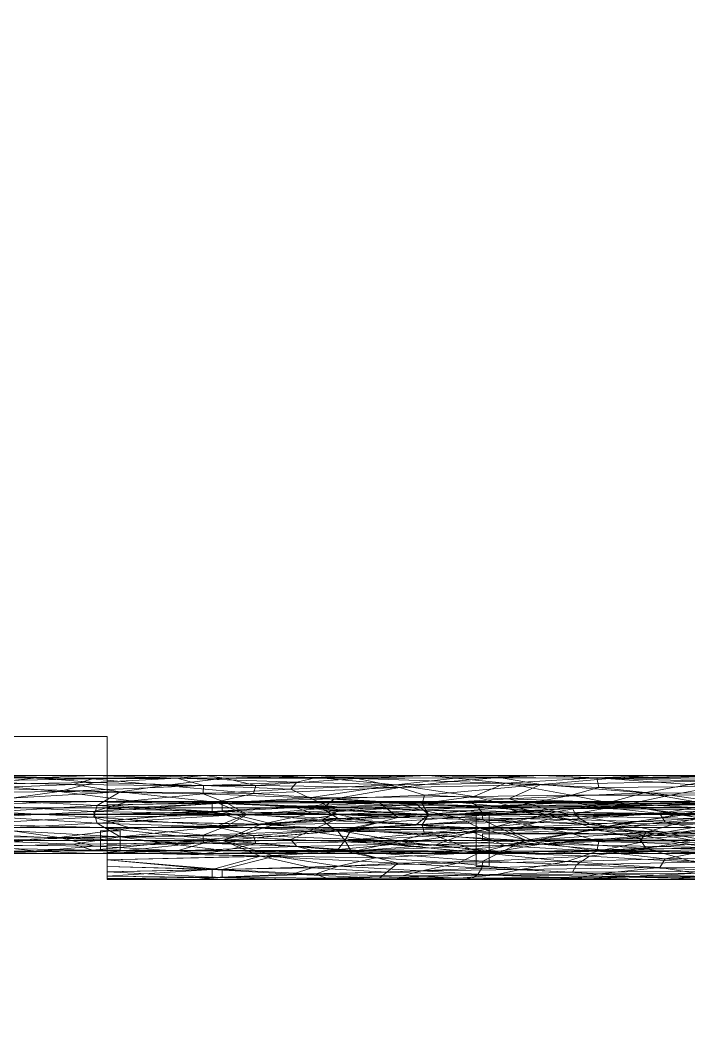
# Model space of a CAD drawing. Header units: inches. Extents: x -2369 to 1860, y -2231 to 2192.
# Drawn here: x -322.95 to -297.23, y -56.1 to -17.18 of the extents above; entities that cross this region are included whole.
import ezdxf

# ---------------------------------------------------------------- set-up
doc = ezdxf.new("R2010")
doc.units = ezdxf.units.IN
doc.header["$MEASUREMENT"] = 0
for name, color, linetype, lineweight in [('A-FLOR', 192, 'Continuous', 13), ('A-FLOR-HRAL', 11, 'Continuous', 9), ('A-ROOF', 132, 'Continuous', 13), ('A-WALL', 113, 'Continuous', 13), ('C-TOPO', 7, 'Continuous', 9)]:
    doc.layers.add(name, color=color, linetype=linetype, lineweight=lineweight)

# ---------------------------------------------------------------- blocks, each defined once
blk = doc.blocks.new('Railing - 2_ 8_-381593-_3D_')
at = {"layer": 'A-FLOR-HRAL', "transparency": 33554496}
mesh = blk.add_polyface(dxfattribs=at)
corners = [(0.007, -16), (0.007, -16, 23.5), (0.007, 16, 23.5), (0.007, 16)]
mesh.append_faces([[corners[k] for k in face] for face in [(0, 1, 2, 3)]])
mesh = blk.add_polyface(dxfattribs=at)
corners = [(0.257, 16), (0.007, 16), (0.007, 16, 23.5), (0.257, 16, 23.5)]
mesh.append_faces([[corners[k] for k in face] for face in [(0, 1, 2, 3)]])
mesh = blk.add_polyface(dxfattribs=at)
corners = [(0.257, 16, 23.5), (0.007, 16, 23.5), (0.007, -16, 23.5), (0.257, -16, 23.5)]
mesh.append_faces([[corners[k] for k in face] for face in [(0, 1, 2, 3)]])
mesh = blk.add_polyface(dxfattribs=at)
corners = [(0.257, -16), (0.007, -16), (0.007, 16), (0.257, 16)]
mesh.append_faces([[corners[k] for k in face] for face in [(0, 1, 2, 3)]])
mesh = blk.add_polyface(dxfattribs=at)
corners = [(0.257, 16, 23.5), (0.257, -16, 23.5), (0.257, -16), (0.257, 16)]
mesh.append_faces([[corners[k] for k in face] for face in [(0, 1, 2, 3)]])
blk = doc.blocks.new('Railing - Railing-381476-_3D_')
at = {"rotation": 90}
blk.add_blockref('Railing - 2_ 8_-381593-_3D_', (-309.611, -47.735, 181), dxfattribs=at)
at = {"layer": 'A-FLOR-HRAL'}
mesh = blk.add_polyface(dxfattribs=at)
corners = [(-367.611, -48.235, 209.5), (-91.611, -48.235, 209.5), (-91.611, -47.235, 209.5), (-367.611, -47.235, 209.5)]
mesh.append_faces([[corners[k] for k in face] for face in [(0, 1, 2, 3)]])
mesh = blk.add_polyface(dxfattribs=at)
corners = [(-367.611, -47.235, 209.5), (-91.611, -47.235, 209.5), (-91.611, -47.235, 208.5), (-367.611, -47.235, 208.5)]
mesh.append_faces([[corners[k] for k in face] for face in [(0, 1, 2, 3)]])
mesh = blk.add_polyface(dxfattribs=at)
corners = [(-367.611, -47.235, 208.5), (-91.611, -47.235, 208.5), (-91.611, -48.235, 208.5), (-367.611, -48.235, 208.5)]
mesh.append_faces([[corners[k] for k in face] for face in [(0, 1, 2, 3)]])
mesh = blk.add_polyface(dxfattribs=at)
corners = [(-367.611, -48.235, 205.5), (-91.611, -48.235, 205.5), (-91.611, -47.235, 205.5), (-367.611, -47.235, 205.5)]
mesh.append_faces([[corners[k] for k in face] for face in [(0, 1, 2, 3)]])
mesh = blk.add_polyface(dxfattribs=at)
corners = [(-367.611, -47.235, 205.5), (-91.611, -47.235, 205.5), (-91.611, -47.235, 204.5), (-367.611, -47.235, 204.5)]
mesh.append_faces([[corners[k] for k in face] for face in [(0, 1, 2, 3)]])
mesh = blk.add_polyface(dxfattribs=at)
corners = [(-367.611, -47.235, 204.5), (-91.611, -47.235, 204.5), (-91.611, -48.235, 204.5), (-367.611, -48.235, 204.5)]
mesh.append_faces([[corners[k] for k in face] for face in [(0, 1, 2, 3)]])
mesh = blk.add_polyface(dxfattribs=at)
corners = [(-367.611, -48.235, 208.5), (-91.611, -48.235, 208.5), (-91.611, -48.235, 209.5), (-367.611, -48.235, 209.5)]
mesh.append_faces([[corners[k] for k in face] for face in [(0, 1, 2, 3)]])
mesh = blk.add_polyface(dxfattribs=at)
corners = [(-367.611, -48.235, 204.5), (-91.611, -48.235, 204.5), (-91.611, -48.235, 205.5), (-367.611, -48.235, 205.5)]
mesh.append_faces([[corners[k] for k in face] for face in [(0, 1, 2, 3)]])
blk = doc.blocks.new('Top Rail Type - Top Rail_Internal_-381580-_3D_')
at = {"layer": 'A-FLOR-HRAL'}
mesh = blk.add_polyface(dxfattribs=at)
corners = [(-324.449, -48.3, 211.958), (-319.109, -48.601, 212.081), (-324.486, -48.739, 212.164), (-321.459, -46.848, 212.093), (-318.68, -47.21, 211.946), (-325.043, -47.359, 211.911), (-322.33, -46.321, 212.624), (-324.486, -46.235, 213), (-320.174, -46.235, 213), (-319.99, -48.075, 211.904), (-315.425, -48.206, 211.932), (-320.127, -47.626, 211.878), (-324.009, -47.83, 211.877), (-326.211, -46.916, 212.057), (-324.551, -46.568, 212.293), (-328.799, -46.318, 212.63), (-320.899, -48.883, 212.276), (-317.414, -48.842, 212.241), (-324.486, -49.235, 213), (-326.642, -49.181, 212.703), (-320.174, -49.105, 212.543), (-320.099, -46.51, 212.35), (-315.9, -46.624, 212.244), (-316.913, -46.335, 212.595), (-315.861, -46.235, 213), (-315.915, -46.942, 212.045), (-328.513, -48.009, 211.894), (-315.086, -49.124, 212.576), (-315.861, -49.235, 213), (-328.893, -47.562, 211.882), (-314.249, -47.721, 211.875), (-320.174, -49.235, 213), (-325.829, -49.008, 212.405), (-328.264, -48.813, 212.218), (-327.596, -48.505, 212.035), (-315.012, -47.285, 211.927)]
mesh.append_faces([[corners[k] for k in face] for face in [(0, 1, 2), (3, 4, 5), (1, 9, 10), (11, 12, 5), (3, 13, 14), (15, 7, 6), (16, 1, 17), (18, 19, 20), (3, 21, 22), (21, 6, 23), (14, 6, 21), (6, 8, 23), (15, 6, 14), (14, 21, 3), (22, 21, 23), (5, 13, 3), (25, 4, 3), (12, 0, 26), (20, 27, 28), (1, 0, 9), (2, 1, 16), (9, 0, 12), (9, 12, 11), (29, 5, 12), (9, 11, 30), (4, 11, 5), (32, 16, 20), (19, 32, 20), (2, 32, 33), (0, 2, 34), (22, 25, 3), (4, 35, 11), (2, 16, 32), (17, 27, 20), (20, 16, 17)]], dxfattribs={"vtx0": -1, "vtx1": -1, "vtx2": -1})
mesh.append_faces([[corners[k] for k in face] for face in [(6, 7, 8)]], dxfattribs={"vtx0": -1, "vtx2": -1})
mesh.append_faces([[corners[k] for k in face] for face in [(20, 28, 31, 18)]], dxfattribs={"vtx0": -1, "vtx3": -1})
mesh.append_faces([[corners[k] for k in face] for face in [(8, 24, 23)]], dxfattribs={"vtx1": -1, "vtx2": -1})
mesh = blk.add_polyface(dxfattribs=at)
corners = [(-324.009, -47.64, 214.123), (-319.99, -47.394, 214.096), (-324.449, -47.169, 214.042), (-321.459, -48.621, 213.907), (-318.68, -48.259, 214.054), (-325.043, -48.11, 214.089), (-322.33, -49.148, 213.376), (-324.486, -49.235, 213), (-320.174, -49.235, 213), (-319.109, -46.869, 213.919), (-315.425, -47.264, 214.068), (-320.127, -47.844, 214.122), (-326.211, -48.553, 213.943), (-324.551, -48.901, 213.707), (-328.799, -49.151, 213.37), (-317.414, -46.627, 213.759), (-320.899, -46.586, 213.724), (-324.486, -46.235, 213), (-326.642, -46.288, 213.297), (-320.174, -46.364, 213.457), (-320.099, -48.959, 213.65), (-315.9, -48.846, 213.756), (-316.913, -49.134, 213.405), (-315.861, -49.235, 213), (-315.915, -48.528, 213.955), (-328.513, -47.461, 214.106), (-315.086, -46.345, 213.424), (-315.861, -46.235, 213), (-324.486, -46.73, 213.836), (-328.893, -47.908, 214.118), (-314.249, -47.749, 214.125), (-320.174, -46.235, 213), (-325.829, -46.462, 213.595), (-328.264, -46.657, 213.782), (-327.596, -46.964, 213.965), (-315.012, -48.185, 214.073)]
mesh.append_faces([[corners[k] for k in face] for face in [(0, 1, 2), (3, 4, 5), (9, 1, 10), (11, 0, 5), (3, 12, 13), (14, 7, 6), (9, 15, 16), (17, 18, 19), (3, 20, 21), (20, 6, 22), (13, 6, 20), (6, 8, 22), (14, 6, 13), (13, 20, 3), (21, 20, 22), (5, 12, 3), (24, 4, 3), (0, 2, 25), (19, 26, 27), (9, 2, 1), (28, 9, 16), (28, 2, 9), (1, 0, 11), (29, 5, 0), (1, 11, 30), (4, 11, 5), (32, 16, 19), (18, 32, 19), (28, 32, 33), (2, 28, 34), (21, 24, 3), (4, 35, 11), (28, 16, 32), (15, 26, 19), (19, 16, 15)]], dxfattribs={"vtx0": -1, "vtx1": -1, "vtx2": -1})
mesh.append_faces([[corners[k] for k in face] for face in [(6, 7, 8)]], dxfattribs={"vtx0": -1, "vtx2": -1})
mesh.append_faces([[corners[k] for k in face] for face in [(19, 27, 31, 17)]], dxfattribs={"vtx0": -1, "vtx3": -1})
mesh.append_faces([[corners[k] for k in face] for face in [(8, 23, 22)]], dxfattribs={"vtx1": -1, "vtx2": -1})
mesh = blk.add_polyface(dxfattribs=at)
corners = [(-311.836, -47.093, 211.983), (-315.915, -46.942, 212.045), (-312.539, -46.763, 212.143), (-312.311, -46.497, 212.365), (-308.504, -46.592, 212.271), (-311.549, -46.235, 213), (-307.236, -46.235, 213), (-311.549, -46.311, 212.646), (-315.861, -46.235, 213), (-315.012, -47.285, 211.927), (-311.336, -47.962, 211.888), (-310.715, -47.58, 211.881), (-307.236, -47.735, 211.875), (-309.978, -49.122, 212.571), (-311.549, -49.235, 213), (-315.086, -49.124, 212.576), (-313.882, -48.852, 212.249), (-305.503, -47.046, 212.001), (-315.9, -46.624, 212.244), (-316.913, -46.335, 212.595), (-306.204, -46.335, 212.596), (-314.249, -47.721, 211.875), (-320.127, -47.626, 211.878), (-310.857, -48.331, 211.968), (-315.425, -48.206, 211.932), (-308.347, -48.768, 212.185), (-313.978, -48.544, 212.053), (-317.414, -48.842, 212.241), (-315.861, -49.235, 213), (-307.705, -47.346, 211.913), (-319.99, -48.075, 211.904), (-307.483, -48.136, 211.916), (-319.109, -48.601, 212.081), (-318.68, -47.21, 211.946), (-307.393, -48.48, 212.024), (-307.236, -49.235, 213)]
mesh.append_faces([[corners[k] for k in face] for face in [(28, 15, 14)]], dxfattribs={"vtx0": -1, "vtx1": -1})
mesh.append_faces([[corners[k] for k in face] for face in [(0, 1, 2), (2, 3, 4), (3, 7, 4), (1, 0, 9), (10, 11, 12), (13, 14, 15), (16, 13, 15), (0, 4, 17), (3, 18, 19), (4, 7, 20), (8, 7, 19), (9, 21, 22), (23, 24, 10), (10, 24, 21), (25, 26, 23), (16, 25, 13), (27, 16, 15), (11, 9, 0), (29, 11, 0), (21, 11, 10), (30, 21, 24), (31, 23, 10), (24, 23, 26), (26, 27, 32), (24, 26, 32), (16, 26, 25), (7, 3, 19), (18, 3, 2), (18, 2, 1), (0, 2, 4), (9, 33, 1), (21, 9, 11), (12, 31, 10), (25, 23, 34), (16, 27, 26)]], dxfattribs={"vtx0": -1, "vtx1": -1, "vtx2": -1})
mesh.append_faces([[corners[k] for k in face] for face in [(13, 35, 14)]], dxfattribs={"vtx0": -1, "vtx2": -1})
mesh.append_faces([[corners[k] for k in face] for face in [(5, 6, 7, 8)]], dxfattribs={"vtx1": -1, "vtx2": -1})
mesh = blk.add_polyface(dxfattribs=at)
corners = [(-311.836, -48.377, 214.017), (-315.915, -48.528, 213.955), (-312.539, -48.706, 213.857), (-312.311, -48.973, 213.635), (-308.504, -48.877, 213.729), (-311.549, -49.235, 213), (-307.236, -49.235, 213), (-311.549, -49.158, 213.354), (-315.861, -49.235, 213), (-310.857, -47.139, 214.032), (-307.393, -46.989, 213.976), (-308.347, -46.701, 213.815), (-315.012, -48.185, 214.073), (-311.336, -47.507, 214.112), (-310.715, -47.889, 214.119), (-307.236, -47.735, 214.125), (-309.978, -46.348, 213.429), (-311.549, -46.235, 213), (-315.086, -46.345, 213.424), (-313.882, -46.618, 213.751), (-305.503, -48.424, 213.999), (-315.9, -48.846, 213.756), (-316.913, -49.134, 213.405), (-306.204, -49.135, 213.404), (-314.249, -47.749, 214.125), (-320.127, -47.844, 214.122), (-315.425, -47.264, 214.068), (-313.978, -46.925, 213.947), (-317.414, -46.627, 213.759), (-307.705, -48.123, 214.087), (-319.99, -47.394, 214.096), (-307.483, -47.333, 214.084), (-319.109, -46.869, 213.919), (-318.68, -48.259, 214.054), (-315.861, -46.235, 213), (-307.236, -46.235, 213)]
mesh.append_faces([[corners[k] for k in face] for face in [(34, 18, 17)]], dxfattribs={"vtx0": -1, "vtx1": -1})
mesh.append_faces([[corners[k] for k in face] for face in [(0, 1, 2), (2, 3, 4), (9, 10, 11), (3, 7, 4), (1, 0, 12), (13, 14, 15), (16, 17, 18), (16, 18, 19), (0, 4, 20), (3, 21, 22), (4, 7, 23), (8, 7, 22), (12, 24, 25), (9, 26, 13), (13, 26, 24), (11, 27, 9), (19, 11, 16), (28, 19, 18), (14, 12, 0), (29, 14, 0), (24, 14, 13), (30, 24, 26), (31, 9, 13), (26, 9, 27), (27, 28, 32), (26, 27, 32), (19, 27, 11), (7, 3, 22), (21, 3, 2), (21, 2, 1), (0, 2, 4), (12, 33, 1), (24, 12, 14), (15, 31, 13), (19, 28, 27)]], dxfattribs={"vtx0": -1, "vtx1": -1, "vtx2": -1})
mesh.append_faces([[corners[k] for k in face] for face in [(16, 35, 17)]], dxfattribs={"vtx0": -1, "vtx2": -1})
mesh.append_faces([[corners[k] for k in face] for face in [(5, 6, 7, 8)]], dxfattribs={"vtx1": -1, "vtx2": -1})
mesh = blk.add_polyface(dxfattribs=at)
corners = [(-302.321, -47.832, 211.877), (-300.3, -48.197, 211.93), (-304.15, -48.337, 211.97), (-306.408, -48.995, 212.39), (-304.523, -49.152, 212.632), (-309.978, -49.122, 212.571), (-307.483, -48.136, 211.916), (-302.924, -48.882, 212.275), (-307.393, -48.48, 212.024), (-306.204, -46.335, 212.596), (-302.924, -46.235, 213), (-300.767, -46.324, 212.617), (-311.549, -46.311, 212.646), (-307.236, -46.235, 213), (-301.74, -47, 212.019), (-305.503, -47.046, 212.001), (-304.273, -46.529, 212.331), (-303.995, -47.431, 211.898), (-299.798, -47.386, 211.906), (-307.236, -47.735, 211.875), (-310.715, -47.58, 211.881), (-307.705, -47.346, 211.913), (-298.945, -48.56, 212.061), (-297.467, -47.706, 211.875), (-300.278, -49.117, 212.563), (-308.504, -46.592, 212.271), (-298.611, -46.235, 213), (-307.236, -49.235, 213), (-298.611, -49.235, 213), (-302.924, -49.235, 213), (-308.347, -48.768, 212.185), (-300.682, -46.696, 212.188), (-297.946, -46.992, 212.023), (-311.836, -47.093, 211.983), (-310.857, -48.331, 211.968)]
mesh.append_faces([[corners[k] for k in face] for face in [(26, 11, 10)]], dxfattribs={"vtx0": -1, "vtx1": -1})
mesh.append_faces([[corners[k] for k in face] for face in [(0, 1, 2), (3, 4, 5), (0, 2, 6), (4, 3, 7), (2, 8, 6), (9, 10, 11), (9, 12, 13), (14, 15, 16), (9, 11, 16), (17, 18, 0), (19, 20, 21), (7, 2, 22), (1, 0, 23), (19, 21, 17), (4, 7, 24), (9, 16, 25), (2, 7, 8), (4, 27, 5), (3, 30, 7), (25, 16, 15), (31, 16, 11), (31, 32, 14), (17, 14, 18), (19, 0, 6), (1, 22, 2), (31, 14, 16), (17, 15, 14), (15, 17, 21), (17, 0, 19), (21, 33, 15), (24, 29, 4), (6, 8, 34), (30, 8, 7), (30, 3, 5)]], dxfattribs={"vtx0": -1, "vtx1": -1, "vtx2": -1})
mesh.append_faces([[corners[k] for k in face] for face in [(9, 13, 10)]], dxfattribs={"vtx0": -1, "vtx2": -1})
mesh.append_faces([[corners[k] for k in face] for face in [(28, 29, 24), (29, 27, 4)]], dxfattribs={"vtx1": -1, "vtx2": -1})
mesh = blk.add_polyface(dxfattribs=at)
corners = [(-302.321, -47.637, 214.123), (-300.3, -47.272, 214.07), (-304.15, -47.132, 214.03), (-306.408, -46.474, 213.61), (-304.523, -46.317, 213.368), (-309.978, -46.348, 213.429), (-302.924, -46.587, 213.725), (-307.393, -46.989, 213.976), (-307.483, -47.333, 214.084), (-306.204, -49.135, 213.404), (-302.924, -49.235, 213), (-300.767, -49.145, 213.383), (-311.549, -49.158, 213.354), (-307.236, -49.235, 213), (-301.74, -48.469, 213.981), (-305.503, -48.424, 213.999), (-304.273, -48.941, 213.669), (-303.995, -48.038, 214.102), (-299.798, -48.083, 214.094), (-307.236, -47.735, 214.125), (-310.715, -47.889, 214.119), (-307.705, -48.123, 214.087), (-298.945, -46.909, 213.939), (-297.467, -47.763, 214.125), (-300.278, -46.352, 213.437), (-308.504, -48.877, 213.729), (-298.611, -49.235, 213), (-307.236, -46.235, 213), (-298.611, -46.235, 213), (-302.924, -46.235, 213), (-308.347, -46.701, 213.815), (-300.682, -48.773, 213.812), (-297.946, -48.477, 213.977), (-311.836, -48.377, 214.017), (-310.857, -47.139, 214.032)]
mesh.append_faces([[corners[k] for k in face] for face in [(26, 11, 10)]], dxfattribs={"vtx0": -1, "vtx1": -1})
mesh.append_faces([[corners[k] for k in face] for face in [(0, 1, 2), (3, 4, 5), (4, 3, 6), (2, 7, 8), (9, 10, 11), (9, 12, 13), (14, 15, 16), (9, 11, 16), (17, 18, 0), (19, 20, 21), (6, 2, 22), (1, 0, 23), (19, 21, 17), (4, 6, 24), (9, 16, 25), (2, 6, 7), (4, 27, 5), (3, 30, 6), (25, 16, 15), (31, 16, 11), (31, 32, 14), (17, 14, 18), (19, 0, 8), (1, 22, 2), (31, 14, 16), (17, 15, 14), (15, 17, 21), (17, 0, 19), (21, 33, 15), (24, 29, 4), (2, 8, 0), (8, 7, 34), (30, 7, 6), (30, 3, 5)]], dxfattribs={"vtx0": -1, "vtx1": -1, "vtx2": -1})
mesh.append_faces([[corners[k] for k in face] for face in [(9, 13, 10)]], dxfattribs={"vtx0": -1, "vtx2": -1})
mesh.append_faces([[corners[k] for k in face] for face in [(28, 29, 24), (29, 27, 4)]], dxfattribs={"vtx1": -1, "vtx2": -1})
mesh = blk.add_polyface(dxfattribs=at)
corners = [(-293.445, -46.97, 212.032), (-296.127, -46.656, 212.218), (-291.559, -46.626, 212.242), (-295.364, -47.37, 211.909), (-292.524, -47.721, 211.875), (-297.467, -47.706, 211.875), (-289.709, -46.382, 212.514), (-294.299, -46.402, 212.484), (-289.986, -48.91, 212.301), (-296.52, -49.013, 212.412), (-293.276, -48.549, 212.055), (-297.946, -46.992, 212.023), (-300.682, -46.696, 212.188), (-294.299, -46.235, 213), (-289.986, -46.235, 213), (-292.644, -46.277, 212.734), (-296.455, -46.277, 212.734), (-302.321, -47.832, 211.877), (-299.798, -47.386, 211.906), (-296.142, -48.083, 211.906), (-291.956, -48.153, 211.92), (-298.945, -48.56, 212.061), (-301.74, -47, 212.019), (-302.924, -48.882, 212.275), (-293.26, -49.113, 212.556), (-296.455, -49.186, 212.716), (-300.767, -46.324, 212.617), (-300.278, -49.117, 212.563), (-298.611, -49.235, 213), (-290.971, -47.307, 211.922), (-298.611, -46.235, 213), (-289.986, -49.235, 213), (-294.299, -49.235, 213), (-300.3, -48.197, 211.93)]
mesh.append_faces([[corners[k] for k in face] for face in [(0, 1, 2), (3, 4, 5), (6, 2, 7), (8, 9, 10), (1, 11, 12), (5, 17, 18), (19, 4, 20), (19, 10, 21), (11, 18, 22), (23, 21, 9), (9, 24, 25), (21, 10, 9), (16, 15, 7), (1, 12, 26), (27, 25, 28), (3, 29, 4), (3, 11, 0), (29, 3, 0), (18, 3, 5), (7, 2, 1), (7, 1, 26), (18, 11, 3), (11, 1, 0), (16, 26, 30), (16, 7, 26), (15, 6, 7), (19, 5, 4), (19, 20, 10), (9, 8, 24), (9, 25, 27), (9, 27, 23), (25, 24, 32), (33, 19, 21), (19, 33, 5)]], dxfattribs={"vtx0": -1, "vtx1": -1, "vtx2": -1})
mesh.append_faces([[corners[k] for k in face] for face in [(24, 31, 32), (25, 32, 28)]], dxfattribs={"vtx0": -1, "vtx2": -1})
mesh.append_faces([[corners[k] for k in face] for face in [(30, 13, 16)]], dxfattribs={"vtx1": -1, "vtx2": -1})
mesh.append_faces([[corners[k] for k in face] for face in [(13, 14, 15, 16)]], dxfattribs={"vtx1": -1, "vtx2": -1, "vtx3": -1})
mesh = blk.add_polyface(dxfattribs=at)
corners = [(-293.445, -48.499, 213.968), (-296.127, -48.813, 213.782), (-291.559, -48.843, 213.758), (-295.364, -48.1, 214.091), (-292.524, -47.748, 214.125), (-297.467, -47.763, 214.125), (-289.709, -49.088, 213.486), (-294.299, -49.068, 213.516), (-289.986, -46.559, 213.699), (-296.52, -46.456, 213.588), (-293.276, -46.92, 213.945), (-297.946, -48.477, 213.977), (-300.682, -48.773, 213.812), (-294.299, -49.235, 213), (-289.986, -49.235, 213), (-292.644, -49.192, 213.266), (-296.455, -49.192, 213.266), (-302.321, -47.637, 214.123), (-299.798, -48.083, 214.094), (-296.142, -47.386, 214.094), (-291.956, -47.316, 214.08), (-298.945, -46.909, 213.939), (-301.74, -48.469, 213.981), (-302.924, -46.587, 213.725), (-293.26, -46.357, 213.444), (-296.455, -46.283, 213.284), (-300.767, -49.145, 213.383), (-300.278, -46.352, 213.437), (-298.611, -46.235, 213), (-290.971, -48.162, 214.078), (-298.611, -49.235, 213), (-289.986, -46.235, 213), (-294.299, -46.235, 213), (-300.3, -47.272, 214.07)]
mesh.append_faces([[corners[k] for k in face] for face in [(0, 1, 2), (3, 4, 5), (6, 2, 7), (8, 9, 10), (1, 11, 12), (5, 17, 18), (19, 4, 20), (19, 10, 21), (11, 18, 22), (23, 21, 9), (9, 24, 25), (21, 10, 9), (16, 15, 7), (1, 12, 26), (27, 25, 28), (3, 29, 4), (3, 11, 0), (29, 3, 0), (18, 3, 5), (7, 2, 1), (7, 1, 26), (18, 11, 3), (11, 1, 0), (16, 26, 30), (16, 7, 26), (15, 6, 7), (19, 5, 4), (19, 20, 10), (9, 8, 24), (9, 25, 27), (9, 27, 23), (25, 24, 32), (33, 19, 21), (19, 33, 5)]], dxfattribs={"vtx0": -1, "vtx1": -1, "vtx2": -1})
mesh.append_faces([[corners[k] for k in face] for face in [(24, 31, 32), (25, 32, 28)]], dxfattribs={"vtx0": -1, "vtx2": -1})
mesh.append_faces([[corners[k] for k in face] for face in [(30, 13, 16)]], dxfattribs={"vtx1": -1, "vtx2": -1})
mesh.append_faces([[corners[k] for k in face] for face in [(13, 14, 15, 16)]], dxfattribs={"vtx1": -1, "vtx2": -1, "vtx3": -1})
blk = doc.blocks.new('Railing - 2_ x 1_2_-368029-_3D_')
at = {"layer": 'A-FLOR-HRAL'}
mesh = blk.add_polyface(dxfattribs=at)
corners = [(1, 0.25, 34.869), (1, 0.25), (-1, 0.25), (-1, 0.25, 34.869)]
mesh.append_faces([[corners[k] for k in face] for face in [(0, 1, 2, 3)]])
mesh = blk.add_polyface(dxfattribs=at)
corners = [(-1, 0.25, 34.869), (-1, 0.25), (-1, -0.25), (-1, -0.25, 34.869)]
mesh.append_faces([[corners[k] for k in face] for face in [(0, 1, 2, 3)]])
mesh = blk.add_polyface(dxfattribs=at)
corners = [(-1, 0.25, 34.869), (-1, -0.25, 34.869), (1, -0.25, 34.869), (1, 0.25, 34.869)]
mesh.append_faces([[corners[k] for k in face] for face in [(0, 1, 2, 3)]])
mesh = blk.add_polyface(dxfattribs=at)
corners = [(1, 0.25), (1, -0.25), (-1, -0.25), (-1, 0.25)]
mesh.append_faces([[corners[k] for k in face] for face in [(0, 1, 2, 3)]])
mesh = blk.add_polyface(dxfattribs=at)
corners = [(1, -0.25, 34.869), (1, -0.25), (1, 0.25), (1, 0.25, 34.869)]
mesh.append_faces([[corners[k] for k in face] for face in [(0, 1, 2, 3)]])
mesh = blk.add_polyface(dxfattribs=at)
corners = [(-1, -0.25, 34.869), (-1, -0.25), (1, -0.25), (1, -0.25, 34.869)]
mesh.append_faces([[corners[k] for k in face] for face in [(0, 1, 2, 3)]])
blk = doc.blocks.new('Railing - 3_4_-368014-_3D_')
at = {"layer": 'A-FLOR-HRAL'}
mesh = blk.add_polyface(dxfattribs=at)
corners = [(0.375, 0.375, 34.869), (0.375, 0.375), (-0.375, 0.375), (-0.375, 0.375, 34.869)]
mesh.append_faces([[corners[k] for k in face] for face in [(0, 1, 2, 3)]])
mesh = blk.add_polyface(dxfattribs=at)
corners = [(-0.375, 0.375, 34.869), (-0.375, 0.375), (-0.375, -0.375), (-0.375, -0.375, 34.869)]
mesh.append_faces([[corners[k] for k in face] for face in [(0, 1, 2, 3)]])
mesh = blk.add_polyface(dxfattribs=at)
corners = [(-0.375, 0.375, 34.869), (-0.375, -0.375, 34.869), (0.375, -0.375, 34.869), (0.375, 0.375, 34.869)]
mesh.append_faces([[corners[k] for k in face] for face in [(0, 1, 2, 3)]])
mesh = blk.add_polyface(dxfattribs=at)
corners = [(0.375, 0.375), (0.375, -0.375), (-0.375, -0.375), (-0.375, 0.375)]
mesh.append_faces([[corners[k] for k in face] for face in [(0, 1, 2, 3)]])
mesh = blk.add_polyface(dxfattribs=at)
corners = [(0.375, -0.375, 34.869), (0.375, -0.375), (0.375, 0.375), (0.375, 0.375, 34.869)]
mesh.append_faces([[corners[k] for k in face] for face in [(0, 1, 2, 3)]])
mesh = blk.add_polyface(dxfattribs=at)
corners = [(-0.375, -0.375, 34.869), (-0.375, -0.375), (0.375, -0.375), (0.375, -0.375, 34.869)]
mesh.append_faces([[corners[k] for k in face] for face in [(0, 1, 2, 3)]])
blk = doc.blocks.new('Railing - Railing-383118-_3D_')
at = {"rotation": 89.99999999999982}
for name, p in [('Railing - 2_ x 1_2_-368029-_3D_', (-305.159, -48.735, 301)), ('Railing - 3_4_-368014-_3D_', (-319.486, -48.735, 301)), ('Railing - 2_ 8_-381593-_3D_', (-289.159, -48.735, 305))]:
    blk.add_blockref(name, p, dxfattribs=at)
at = {"layer": 'A-FLOR-HRAL'}
mesh = blk.add_polyface(dxfattribs=at)
corners = [(-319.611, -48.235, 333.5), (-319.611, -48.235, 332.5), (-319.611, -49.235, 332.5), (-319.611, -49.235, 333.5)]
mesh.append_faces([[corners[k] for k in face] for face in [(0, 1, 2, 3)]])
mesh = blk.add_polyface(dxfattribs=at)
corners = [(-319.611, -49.235, 333.5), (-98.708, -49.235, 333.5), (-98.708, -48.235, 333.5), (-319.611, -48.235, 333.5)]
mesh.append_faces([[corners[k] for k in face] for face in [(0, 1, 2, 3)]])
mesh = blk.add_polyface(dxfattribs=at)
corners = [(-319.611, -48.235, 333.5), (-98.708, -48.235, 333.5), (-98.708, -48.235, 332.5), (-319.611, -48.235, 332.5)]
mesh.append_faces([[corners[k] for k in face] for face in [(0, 1, 2, 3)]])
mesh = blk.add_polyface(dxfattribs=at)
corners = [(-319.611, -48.235, 332.5), (-98.708, -48.235, 332.5), (-98.708, -49.235, 332.5), (-319.611, -49.235, 332.5)]
mesh.append_faces([[corners[k] for k in face] for face in [(0, 1, 2, 3)]])
mesh = blk.add_polyface(dxfattribs=at)
corners = [(-319.611, -48.235, 329.5), (-319.611, -48.235, 328.5), (-319.611, -49.235, 328.5), (-319.611, -49.235, 329.5)]
mesh.append_faces([[corners[k] for k in face] for face in [(0, 1, 2, 3)]])
mesh = blk.add_polyface(dxfattribs=at)
corners = [(-319.611, -49.235, 329.5), (-98.708, -49.235, 329.5), (-98.708, -48.235, 329.5), (-319.611, -48.235, 329.5)]
mesh.append_faces([[corners[k] for k in face] for face in [(0, 1, 2, 3)]])
mesh = blk.add_polyface(dxfattribs=at)
corners = [(-319.611, -48.235, 329.5), (-98.708, -48.235, 329.5), (-98.708, -48.235, 328.5), (-319.611, -48.235, 328.5)]
mesh.append_faces([[corners[k] for k in face] for face in [(0, 1, 2, 3)]])
mesh = blk.add_polyface(dxfattribs=at)
corners = [(-319.611, -48.235, 328.5), (-98.708, -48.235, 328.5), (-98.708, -49.235, 328.5), (-319.611, -49.235, 328.5)]
mesh.append_faces([[corners[k] for k in face] for face in [(0, 1, 2, 3)]])
mesh = blk.add_polyface(dxfattribs=at)
corners = [(-319.611, -49.235, 332.5), (-98.708, -49.235, 332.5), (-98.708, -49.235, 333.5), (-319.611, -49.235, 333.5)]
mesh.append_faces([[corners[k] for k in face] for face in [(0, 1, 2, 3)]])
mesh = blk.add_polyface(dxfattribs=at)
corners = [(-319.611, -49.235, 328.5), (-98.708, -49.235, 328.5), (-98.708, -49.235, 329.5), (-319.611, -49.235, 329.5)]
mesh.append_faces([[corners[k] for k in face] for face in [(0, 1, 2, 3)]])
blk = doc.blocks.new('Top Rail Type - Top Rail_Internal_-383505-_3D_')
at = {"layer": 'A-FLOR-HRAL'}
mesh = blk.add_polyface(dxfattribs=at)
corners = [(-319.611, -47.235, 337), (-319.611, -47.267, 336.766), (-319.611, -47.364, 336.542), (-319.611, -47.521, 336.339), (-319.611, -47.731, 336.164), (-319.611, -47.985, 336.026), (-319.611, -48.271, 335.93), (-319.611, -48.578, 335.881), (-319.611, -48.891, 335.881), (-319.611, -49.198, 335.93), (-319.611, -49.485, 336.026), (-319.611, -49.738, 336.164), (-319.611, -49.948, 336.339), (-319.611, -50.105, 336.542), (-319.611, -50.202, 336.766), (-319.611, -50.235, 337), (-319.611, -50.202, 337.234), (-319.611, -50.105, 337.458), (-319.611, -49.948, 337.661), (-319.611, -49.738, 337.836), (-319.611, -49.485, 337.974), (-319.611, -49.198, 338.07), (-319.611, -48.891, 338.119), (-319.611, -48.578, 338.119), (-319.611, -48.271, 338.07), (-319.611, -47.985, 337.974), (-319.611, -47.731, 337.836), (-319.611, -47.521, 337.661), (-319.611, -47.364, 337.458), (-319.611, -47.267, 337.234)]
mesh.append_faces([[corners[k] for k in face] for face in [(1, 28, 29, 0)]], dxfattribs={"vtx0": -1})
mesh.append_faces([[corners[k] for k in face] for face in [(20, 9, 10, 11), (12, 17, 18, 19), (9, 20, 21, 22), (26, 3, 4, 5)]], dxfattribs={"vtx0": -1, "vtx3": -1})
mesh.append_faces([[corners[k] for k in face] for face in [(13, 14, 17, 12), (6, 7, 24, 5), (2, 3, 28, 1), (25, 26, 5, 24), (27, 28, 3, 26)]], dxfattribs={"vtx1": -1, "vtx2": -1})
mesh.append_faces([[corners[k] for k in face] for face in [(11, 12, 19, 20), (8, 9, 22, 23), (23, 24, 7, 8)]], dxfattribs={"vtx1": -1, "vtx3": -1})
mesh.append_faces([[corners[k] for k in face] for face in [(14, 15, 16, 17)]], dxfattribs={"vtx3": -1})
mesh = blk.add_polyface(dxfattribs=at)
corners = [(-319.611, -48.891, 335.881), (-319.611, -48.578, 335.881), (-315.158, -48.735, 335.875), (-311.719, -47.681, 336.199), (-315.571, -47.62, 336.247), (-312.49, -47.436, 336.438), (-315.178, -50.161, 336.652), (-319.611, -50.105, 336.542), (-319.611, -49.948, 336.339), (-315.178, -49.849, 336.247), (-316.16, -47.235, 337), (-315.571, -47.308, 336.652), (-319.611, -47.267, 336.766), (-313.168, -49.345, 335.972), (-319.611, -49.198, 335.93), (-308.839, -47.508, 336.353), (-309.131, -47.287, 336.705), (-319.611, -47.985, 336.026), (-313.711, -48.125, 335.972), (-319.611, -48.271, 335.93), (-306.112, -49.616, 336.09), (-307.492, -49.902, 336.294), (-310.701, -49.725, 336.155), (-316.16, -50.235, 337), (-319.611, -50.202, 336.766), (-311.597, -50.034, 336.438), (-319.611, -47.364, 336.542), (-319.611, -47.521, 336.339), (-319.611, -49.485, 336.026), (-310.726, -49.096, 335.908), (-319.611, -49.738, 336.164), (-319.611, -47.731, 336.164), (-312.708, -47.235, 337), (-309.285, -49.409, 335.995), (-306.955, -48.561, 335.883), (-310.456, -48.735, 335.875), (-310.223, -48.322, 335.919), (-306.05, -50.19, 336.727), (-309.256, -50.235, 337), (-311.159, -50.187, 336.72), (-308.259, -50.094, 336.524), (-312.708, -50.235, 337), (-308.421, -47.853, 336.09), (-319.611, -47.235, 337), (-309.256, -47.235, 337), (-305.805, -47.235, 337), (-305.189, -47.663, 336.213), (-305.361, -47.415, 336.466), (-305.264, -49.204, 335.931), (-304.509, -48.256, 335.934), (-319.611, -50.235, 337), (-305.146, -47.94, 336.046)]
mesh.append_faces([[corners[k] for k in face] for face in [(17, 18, 19), (7, 6, 24), (26, 4, 27), (30, 9, 8), (27, 4, 31), (12, 11, 26), (31, 4, 17)]], dxfattribs={"vtx0": -1, "vtx1": -1})
mesh.append_faces([[corners[k] for k in face] for face in [(3, 4, 5), (6, 8, 9), (10, 11, 12), (13, 14, 2), (15, 5, 16), (11, 5, 4), (20, 21, 22), (6, 23, 24), (9, 22, 25), (6, 9, 25), (11, 4, 26), (19, 18, 2), (5, 15, 3), (13, 2, 29), (18, 17, 4), (11, 32, 16), (22, 13, 33), (34, 35, 36), (37, 38, 39), (36, 35, 2), (40, 25, 21), (13, 9, 28), (41, 6, 39), (42, 18, 3), (5, 11, 16), (20, 22, 33), (22, 9, 13), (4, 3, 18), (15, 46, 42), (3, 15, 42), (47, 15, 16), (36, 2, 18), (22, 21, 25), (25, 40, 39), (25, 39, 6), (40, 37, 39), (33, 13, 29), (35, 48, 29), (33, 29, 48), (35, 29, 2), (35, 34, 48), (34, 36, 49), (36, 18, 42), (42, 51, 36)]], dxfattribs={"vtx0": -1, "vtx1": -1, "vtx2": -1})
mesh.append_faces([[corners[k] for k in face] for face in [(6, 7, 8), (13, 28, 14), (9, 30, 28), (6, 41, 23)]], dxfattribs={"vtx0": -1, "vtx2": -1})
mesh.append_faces([[corners[k] for k in face] for face in [(50, 24, 23)]], dxfattribs={"vtx1": -1})
mesh.append_faces([[corners[k] for k in face] for face in [(0, 1, 2), (1, 19, 2), (14, 0, 2), (10, 32, 11), (44, 45, 16, 32), (38, 41, 39)]], dxfattribs={"vtx1": -1, "vtx2": -1})
mesh.append_faces([[corners[k] for k in face] for face in [(12, 43, 10)]], dxfattribs={"vtx2": -1})
mesh = blk.add_polyface(dxfattribs=at)
corners = [(-319.611, -48.578, 338.119), (-319.611, -48.891, 338.119), (-315.158, -48.735, 338.125), (-311.719, -49.788, 337.801), (-315.571, -49.849, 337.753), (-312.49, -50.034, 337.563), (-315.178, -47.308, 337.348), (-319.611, -47.364, 337.458), (-319.611, -47.521, 337.661), (-315.178, -47.62, 337.753), (-316.16, -50.235, 337), (-315.571, -50.161, 337.348), (-319.611, -50.202, 337.234), (-313.168, -48.125, 338.028), (-319.611, -48.271, 338.07), (-308.839, -49.962, 337.647), (-309.131, -50.182, 337.295), (-319.611, -49.485, 337.974), (-313.711, -49.345, 338.028), (-319.611, -49.198, 338.07), (-306.112, -47.853, 337.91), (-307.492, -47.567, 337.706), (-310.701, -47.744, 337.845), (-316.16, -47.235, 337), (-319.611, -47.267, 337.234), (-311.597, -47.436, 337.563), (-319.611, -50.105, 337.458), (-319.611, -49.948, 337.661), (-319.611, -47.985, 337.974), (-310.726, -48.373, 338.092), (-319.611, -47.731, 337.836), (-319.611, -49.738, 337.836), (-312.708, -50.235, 337), (-309.285, -48.061, 338.005), (-306.955, -48.908, 338.117), (-310.456, -48.735, 338.125), (-310.223, -49.148, 338.081), (-306.05, -47.28, 337.273), (-309.256, -47.235, 337), (-311.159, -47.282, 337.28), (-308.259, -47.376, 337.476), (-312.708, -47.235, 337), (-308.421, -49.616, 337.91), (-319.611, -50.235, 337), (-309.256, -50.235, 337), (-305.805, -50.235, 337), (-305.189, -49.807, 337.787), (-305.361, -50.055, 337.534), (-305.264, -48.266, 338.069), (-304.509, -49.213, 338.066), (-319.611, -47.235, 337), (-305.146, -49.529, 337.954)]
mesh.append_faces([[corners[k] for k in face] for face in [(17, 18, 19), (7, 6, 24), (26, 4, 27), (30, 9, 8), (27, 4, 31), (12, 11, 26), (31, 4, 17)]], dxfattribs={"vtx0": -1, "vtx1": -1})
mesh.append_faces([[corners[k] for k in face] for face in [(3, 4, 5), (6, 8, 9), (10, 11, 12), (13, 14, 2), (15, 5, 16), (11, 5, 4), (20, 21, 22), (6, 23, 24), (9, 22, 25), (6, 9, 25), (11, 4, 26), (19, 18, 2), (5, 15, 3), (13, 2, 29), (18, 17, 4), (11, 32, 16), (22, 13, 33), (34, 35, 36), (37, 38, 39), (36, 35, 2), (40, 25, 21), (13, 9, 28), (41, 6, 39), (42, 18, 3), (5, 11, 16), (20, 22, 33), (22, 9, 13), (4, 3, 18), (15, 46, 42), (3, 15, 42), (47, 15, 16), (36, 2, 18), (22, 21, 25), (25, 40, 39), (25, 39, 6), (40, 37, 39), (33, 13, 29), (35, 48, 29), (33, 29, 48), (35, 29, 2), (35, 34, 48), (34, 36, 49), (36, 18, 42), (42, 51, 36)]], dxfattribs={"vtx0": -1, "vtx1": -1, "vtx2": -1})
mesh.append_faces([[corners[k] for k in face] for face in [(6, 7, 8), (13, 28, 14), (9, 30, 28), (6, 41, 23)]], dxfattribs={"vtx0": -1, "vtx2": -1})
mesh.append_faces([[corners[k] for k in face] for face in [(50, 24, 23)]], dxfattribs={"vtx1": -1})
mesh.append_faces([[corners[k] for k in face] for face in [(0, 1, 2), (1, 19, 2), (14, 0, 2), (10, 32, 11), (44, 45, 16, 32), (38, 41, 39)]], dxfattribs={"vtx1": -1, "vtx2": -1})
mesh.append_faces([[corners[k] for k in face] for face in [(12, 43, 10)]], dxfattribs={"vtx2": -1})
mesh = blk.add_polyface(dxfattribs=at)
corners = [(-309.285, -49.409, 335.995), (-305.264, -49.204, 335.931), (-306.112, -49.616, 336.09), (-301.703, -47.509, 336.352), (-299.324, -47.346, 336.575), (-295.45, -47.557, 336.303), (-304.509, -48.256, 335.934), (-301.045, -48.123, 335.973), (-298.879, -48.423, 335.9), (-301.541, -47.796, 336.122), (-305.189, -47.663, 336.213), (-304.734, -50.07, 336.487), (-308.259, -50.094, 336.524), (-307.492, -49.902, 336.294), (-293.784, -47.317, 336.633), (-292.295, -47.888, 336.071), (-296.991, -47.894, 336.069), (-296.983, -49.999, 336.395), (-298.338, -49.771, 336.187), (-293.875, -49.79, 336.2), (-303.696, -49.85, 336.248), (-301.918, -49.542, 336.052), (-305.146, -47.94, 336.046), (-293.612, -48.384, 335.906), (-305.361, -47.415, 336.466), (-309.131, -47.287, 336.705), (-305.57, -47.28, 336.725), (-305.805, -47.235, 337), (-298.133, -49.439, 336.007), (-300.741, -49.153, 335.92), (-295.718, -48.972, 335.889), (-301.551, -50.187, 336.719), (-306.05, -50.19, 336.727), (-295.45, -50.235, 337), (-298.901, -50.235, 337), (-295.45, -50.153, 336.633), (-291.998, -50.235, 337), (-303.486, -48.742, 335.875), (-300.672, -50.026, 336.427), (-306.955, -48.561, 335.883), (-291.991, -49.351, 335.974), (-299.103, -48.809, 335.876), (-298.901, -47.235, 337), (-295.45, -47.235, 337), (-302.353, -47.235, 337), (-305.805, -50.235, 337), (-309.256, -50.235, 337), (-302.353, -50.235, 337), (-290.679, -49.995, 336.389), (-310.223, -48.322, 335.919), (-308.839, -47.508, 336.353), (-308.421, -47.853, 336.09)]
mesh.append_faces([[corners[k] for k in face] for face in [(0, 1, 2), (3, 4, 5), (6, 7, 8), (9, 10, 3), (11, 12, 13), (5, 4, 14), (15, 16, 5), (17, 18, 19), (20, 2, 21), (2, 20, 13), (9, 22, 10), (15, 23, 16), (24, 25, 26), (25, 27, 26), (28, 29, 30), (11, 31, 32), (28, 21, 29), (37, 6, 8), (38, 11, 20), (39, 37, 1), (11, 13, 20), (31, 11, 38), (1, 29, 21), (21, 18, 20), (18, 21, 28), (18, 28, 19), (40, 28, 30), (30, 29, 41), (8, 23, 30), (9, 5, 16), (14, 4, 43), (26, 44, 4), (24, 4, 3), (12, 11, 32), (31, 47, 32), (31, 35, 34), (18, 17, 38), (31, 38, 35), (38, 20, 18), (9, 16, 7), (8, 16, 23), (1, 21, 2), (29, 1, 37), (41, 29, 37), (6, 37, 39), (17, 35, 38), (35, 17, 48), (40, 19, 28), (49, 22, 6), (24, 10, 50), (51, 10, 22), (7, 6, 22), (26, 4, 24), (8, 7, 16), (9, 7, 22), (41, 8, 30), (8, 41, 37), (24, 3, 10), (9, 3, 5)]], dxfattribs={"vtx0": -1, "vtx1": -1, "vtx2": -1})
mesh.append_faces([[corners[k] for k in face] for face in [(26, 27, 44), (31, 34, 47)]], dxfattribs={"vtx0": -1, "vtx2": -1})
mesh.append_faces([[corners[k] for k in face] for face in [(33, 34, 35, 36), (42, 43, 4, 44), (45, 46, 32, 47)]], dxfattribs={"vtx1": -1, "vtx2": -1})
mesh = blk.add_polyface(dxfattribs=at)
corners = [(-309.285, -48.061, 338.005), (-305.264, -48.266, 338.069), (-306.112, -47.853, 337.91), (-301.703, -49.961, 337.648), (-299.324, -50.124, 337.425), (-295.45, -49.913, 337.696), (-304.509, -49.213, 338.066), (-301.045, -49.346, 338.027), (-298.879, -49.047, 338.1), (-305.146, -49.529, 337.954), (-308.421, -49.616, 337.91), (-305.189, -49.807, 337.787), (-304.734, -47.399, 337.513), (-308.259, -47.376, 337.476), (-307.492, -47.567, 337.706), (-293.784, -50.153, 337.367), (-292.295, -49.581, 337.929), (-296.991, -49.576, 337.931), (-296.983, -47.47, 337.605), (-298.338, -47.698, 337.813), (-293.875, -47.679, 337.8), (-303.696, -47.619, 337.752), (-301.918, -47.928, 337.948), (-301.541, -49.673, 337.877), (-293.612, -49.086, 338.094), (-305.361, -50.055, 337.534), (-309.131, -50.182, 337.295), (-305.57, -50.189, 337.275), (-305.805, -50.235, 337), (-298.133, -48.031, 337.993), (-300.741, -48.317, 338.08), (-295.718, -48.497, 338.111), (-301.551, -47.282, 337.281), (-306.05, -47.28, 337.273), (-295.45, -47.235, 337), (-298.901, -47.235, 337), (-295.45, -47.317, 337.367), (-291.998, -47.235, 337), (-303.486, -48.728, 338.125), (-300.672, -47.444, 337.573), (-306.955, -48.908, 338.117), (-291.991, -48.118, 338.026), (-299.103, -48.661, 338.124), (-298.901, -50.235, 337), (-295.45, -50.235, 337), (-302.353, -50.235, 337), (-305.805, -47.235, 337), (-309.256, -47.235, 337), (-302.353, -47.235, 337), (-290.679, -47.475, 337.611), (-310.223, -49.148, 338.081), (-308.839, -49.962, 337.647)]
mesh.append_faces([[corners[k] for k in face] for face in [(0, 1, 2), (3, 4, 5), (6, 7, 8), (9, 10, 11), (12, 13, 14), (5, 4, 15), (16, 17, 5), (18, 19, 20), (21, 2, 22), (2, 21, 14), (23, 9, 11), (16, 24, 17), (25, 26, 27), (26, 28, 27), (29, 30, 31), (12, 32, 33), (29, 22, 30), (38, 6, 8), (39, 12, 21), (40, 38, 1), (12, 14, 21), (32, 12, 39), (1, 30, 22), (22, 19, 21), (19, 22, 29), (19, 29, 20), (41, 29, 31), (31, 30, 42), (8, 24, 31), (23, 5, 17), (15, 4, 44), (27, 45, 4), (25, 4, 3), (13, 12, 33), (32, 48, 33), (32, 36, 35), (19, 18, 39), (32, 39, 36), (39, 21, 19), (23, 17, 7), (8, 17, 24), (1, 22, 2), (30, 1, 38), (42, 30, 38), (6, 38, 40), (18, 36, 39), (36, 18, 49), (41, 20, 29), (50, 9, 6), (23, 11, 3), (25, 11, 51), (7, 6, 9), (27, 4, 25), (8, 7, 17), (23, 7, 9), (42, 8, 31), (8, 42, 38), (25, 3, 11), (23, 3, 5)]], dxfattribs={"vtx0": -1, "vtx1": -1, "vtx2": -1})
mesh.append_faces([[corners[k] for k in face] for face in [(27, 28, 45), (32, 35, 48)]], dxfattribs={"vtx0": -1, "vtx2": -1})
mesh.append_faces([[corners[k] for k in face] for face in [(34, 35, 36, 37), (43, 44, 4, 45), (46, 47, 33, 48)]], dxfattribs={"vtx1": -1, "vtx2": -1})

msp = doc.modelspace()

# ---------------------------------------------------------------- linework, layer by layer
at = {"color": 252, "lineweight": 9}
msp.add_circle((-123.611, 86.649), 967.167, dxfattribs=at)
at = {"color": 27, "lineweight": 9}
msp.add_circle((-123.611, 86.649), 921.111, dxfattribs=at)

# ---------------------------------------------------------------- block references
at = {"layer": 'A-FLOR-HRAL'}
for name in ['Top Rail Type - Top Rail_Internal_-381580-_3D_', 'Railing - Railing-381476-_3D_', 'Top Rail Type - Top Rail_Internal_-383505-_3D_', 'Railing - Railing-383118-_3D_']:
    msp.add_blockref(name, (0, 0), dxfattribs=at)

# ---------------------------------------------------------------- meshes
at = {"layer": 'A-FLOR'}
mesh = msp.add_polyface(dxfattribs=at)
corners = [(165.389, -216.671, 12), (-412.611, -216.671, 12), (-412.611, 473.329, 12), (165.389, 473.329, 12)]
mesh.append_faces([[corners[k] for k in face] for face in [(0, 1, 2, 3)]])
mesh = msp.add_polyface(dxfattribs=at)
corners = [(-412.611, 473.329, 24), (-412.611, -216.671, 24), (165.389, -216.671, 24), (165.389, 473.329, 24)]
mesh.append_faces([[corners[k] for k in face] for face in [(0, 1, 2, 3)]])
at = {"layer": 'A-ROOF'}
mesh = msp.add_polyface(dxfattribs=at)
corners = [(-412.611, 473.329, 172), (165.389, 473.329, 172), (165.389, 23.265, 172), (-14.708, 23.265, 172), (-14.708, -47.735, 172), (-412.611, -47.735, 172)]
mesh.append_faces([[corners[k] for k in face] for face in [(3, 0, 1, 2)]], dxfattribs={"vtx0": -1})
mesh.append_faces([[corners[k] for k in face] for face in [(5, 0, 3, 4)]], dxfattribs={"vtx1": -1})
mesh = msp.add_polyface(dxfattribs=at)
corners = [(165.389, 473.329, 177), (-412.611, 473.329, 177), (-412.611, -47.735, 177), (-14.708, -47.735, 177), (-14.708, 23.265, 177), (165.389, 23.265, 177)]
mesh.append_faces([[corners[k] for k in face] for face in [(4, 1, 2, 3)]], dxfattribs={"vtx0": -1})
mesh.append_faces([[corners[k] for k in face] for face in [(0, 1, 4, 5)]], dxfattribs={"vtx1": -1})
mesh = msp.add_polyface(dxfattribs=at)
corners = [(-403.611, 473.329, 301), (165.389, 473.329, 301), (165.389, 23.265, 301), (-14.708, 23.265, 301), (-14.708, -48.735, 301), (-403.611, -48.735, 301)]
mesh.append_faces([[corners[k] for k in face] for face in [(3, 0, 1, 2)]], dxfattribs={"vtx0": -1})
mesh.append_faces([[corners[k] for k in face] for face in [(5, 0, 3, 4)]], dxfattribs={"vtx1": -1})
mesh = msp.add_polyface(dxfattribs=at)
corners = [(165.389, 473.329, 306), (-403.611, 473.329, 306), (-403.611, -48.735, 306), (-14.708, -48.735, 306), (-14.708, 23.265, 306), (165.389, 23.265, 306)]
mesh.append_faces([[corners[k] for k in face] for face in [(4, 1, 2, 3)]], dxfattribs={"vtx0": -1})
mesh.append_faces([[corners[k] for k in face] for face in [(0, 1, 4, 5)]], dxfattribs={"vtx1": -1})
mesh = msp.add_polyface(dxfattribs=at)
corners = [(-412.611, -47.735, 177), (-412.611, -47.735, 172), (-14.708, -47.735, 172), (-14.708, -47.735, 177)]
mesh.append_faces([[corners[k] for k in face] for face in [(0, 1, 2, 3)]])
mesh = msp.add_polyface(dxfattribs=at)
corners = [(-403.611, -48.735, 306), (-403.611, -48.735, 301), (-14.708, -48.735, 301), (-14.708, -48.735, 306)]
mesh.append_faces([[corners[k] for k in face] for face in [(0, 1, 2, 3)]])
at = {"layer": 'A-WALL'}
mesh = msp.add_polyface(dxfattribs=at)
corners = [(-403.611, -44.735, 301), (-403.611, -44.735, 348), (-399.611, -44.735, 348), (-319.611, -44.735, 348), (-319.611, -44.735, 301), (-399.611, -44.735, 301)]
mesh.append_faces([[corners[k] for k in face] for face in [(3, 4, 5, 2), (0, 1, 2, 5)]], dxfattribs={"vtx2": -1})
mesh = msp.add_polyface(dxfattribs=at)
corners = [(-319.611, -48.735, 301), (-403.611, -48.735, 301), (-403.611, -44.735, 301), (-399.611, -44.735, 301), (-319.611, -44.735, 301)]
mesh.append_faces([[corners[k] for k in face] for face in [(3, 0, 1, 2)]], dxfattribs={"vtx0": -1})
mesh.append_faces([[corners[k] for k in face] for face in [(3, 4, 0)]], dxfattribs={"vtx2": -1})
mesh = msp.add_polyface(dxfattribs=at)
corners = [(-403.611, -48.735, 348), (-319.611, -48.735, 348), (-319.611, -44.735, 348), (-399.611, -44.735, 348), (-403.611, -44.735, 348)]
mesh.append_faces([[corners[k] for k in face] for face in [(3, 0, 1, 2)]], dxfattribs={"vtx0": -1})
mesh.append_faces([[corners[k] for k in face] for face in [(3, 4, 0)]], dxfattribs={"vtx2": -1})
mesh = msp.add_polyface(dxfattribs=at)
corners = [(-319.611, -48.735, 301), (-319.611, -44.735, 301), (-319.611, -44.735, 348), (-319.611, -48.735, 348)]
mesh.append_faces([[corners[k] for k in face] for face in [(0, 1, 2, 3)]])
mesh = msp.add_polyface(dxfattribs=at)
corners = [(-319.611, -48.735, 301), (-319.611, -48.735, 348), (-403.611, -48.735, 348), (-403.611, -48.735, 301)]
mesh.append_faces([[corners[k] for k in face] for face in [(0, 1, 2, 3)]])
at = {"layer": 'C-TOPO'}
mesh = msp.add_polyface(dxfattribs=at)
corners = [(1697.849, 772.484), (1603.274, -970.311), (709.639, -2231.024), (-600.529, -1829.405), (-1580.079, -1391.136), (-1716.965, -1068.504), (-1871.09, -832.416), (-2172.761, 336.781), (-2332.882, 916.262), (-2368.622, 1352.41), (-1840.104, 1688.579), (-1580.321, 1844.567), (-1229.184, 1958.869), (-711.122, 2177.991), (79.278, 2191.922), (1332.227, 1666.75), (1859.887, 1157.106)]
mesh.append_faces([[corners[k] for k in face] for face in [(12, 11, 7), (6, 7, 8), (6, 0, 7), (4, 5, 6), (5, 0, 6), (9, 8, 10), (10, 8, 7), (7, 11, 10), (5, 4, 3), (3, 2, 1), (1, 0, 3), (0, 1, 16), (14, 7, 0), (12, 13, 11), (13, 12, 14), (14, 12, 7), (0, 15, 14), (0, 16, 15), (0, 5, 3)]])

doc.saveas('drawing.dxf')
